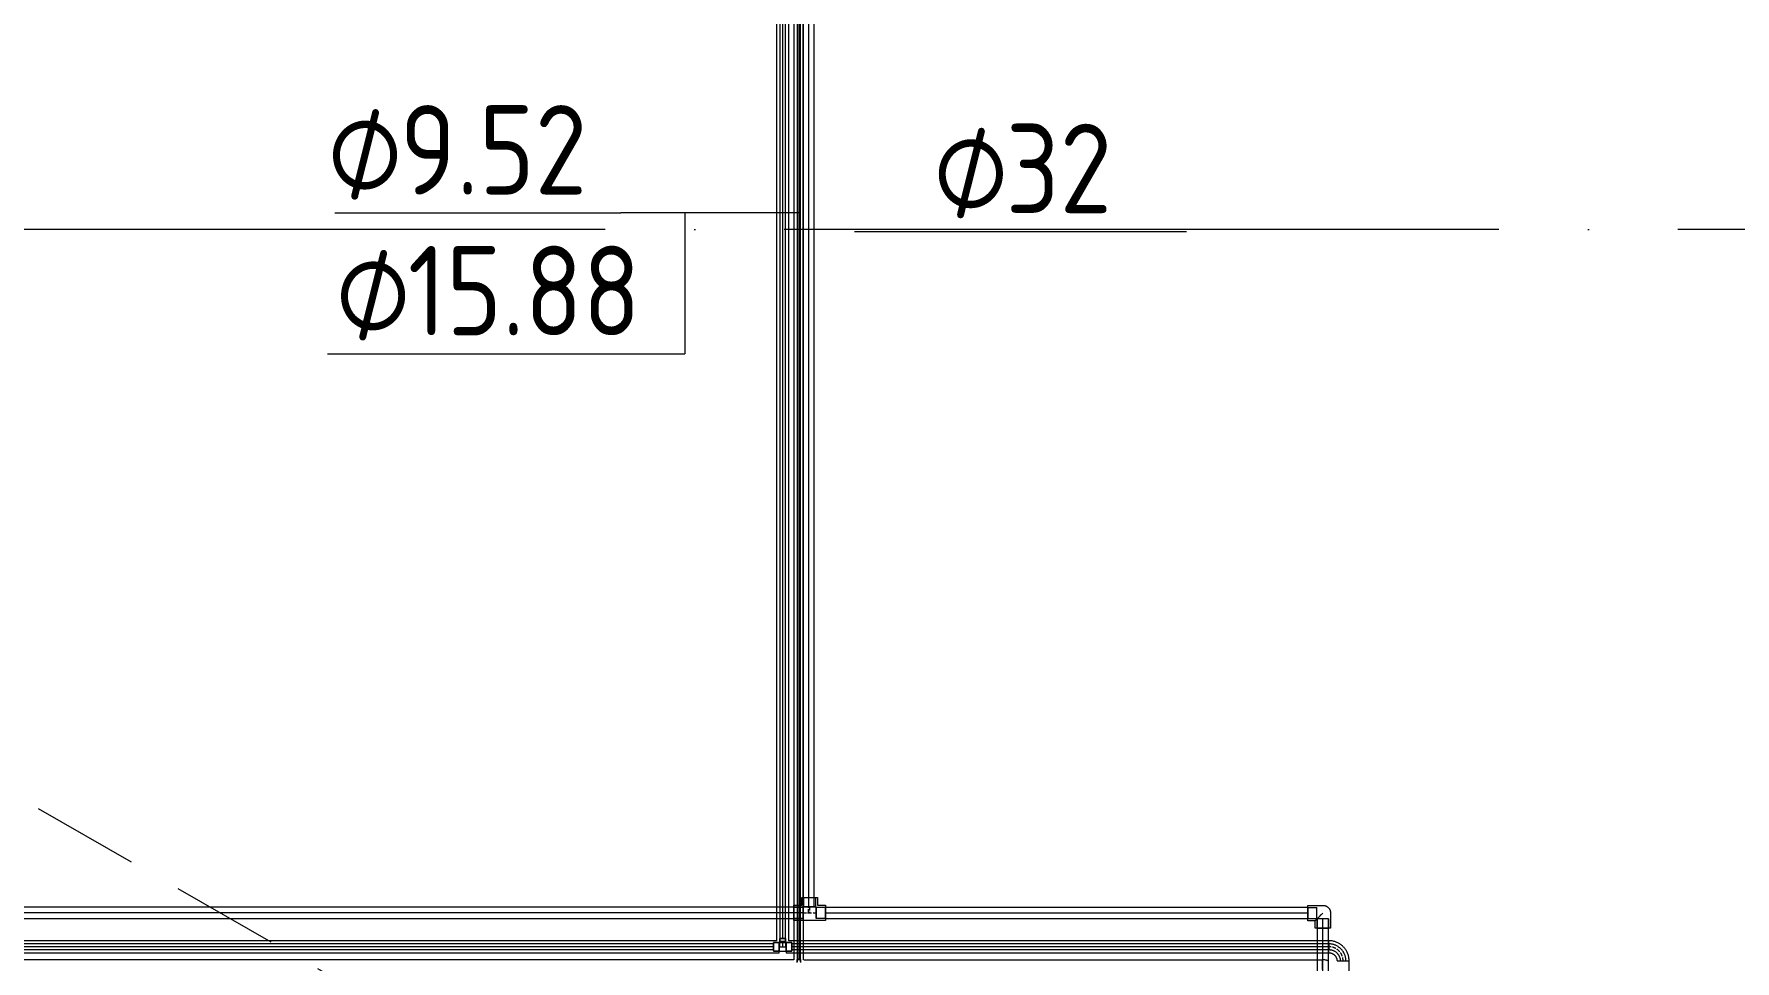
# Model space of a CAD drawing. Header units: millimetres. Extents: x -88595 to 880822, y -1054509 to -148035.
# Drawn here: x 434815 to 439573, y -243597 to -241005 of the extents above; entities that cross this region are included whole.
import ezdxf

# ---------------------------------------------------------------- set-up
doc = ezdxf.new("R2010")
doc.units = ezdxf.units.MM
for name, pattern in [('$7$ADSK_Осевая', [14, 10, -2, 0, -2]), ('$8$ADSK_Осевая', [14, 10, -2, 0, -2]), ('ADSK_Линия сетки', [25, 20, -2.5, 0, -2.5]), ('ADSK_Сверху', [4.5, 3, -1.5])]:
    doc.linetypes.add(name, pattern=pattern)
for name, color, linetype, lineweight in [('Изоляция', 7, 'Continuous', 18), ('Линии', 7, 'Continuous', 9), ('Марки', 7, 'Continuous', 20), ('Оборудование', 7, 'Continuous', 18), ('Оси', 7, 'Continuous', 9), ('Трубопровод', 7, 'Continuous', 18), ('Трубопроводы', 7, 'Continuous', 18)]:
    doc.layers.add(name, color=color, linetype=linetype, lineweight=lineweight)
doc.styles.add('$1$GOST Common_9', font='GOST_Common.ttf', dxfattribs={"width": 0.9, "height": 250})
doc.styles.add('$5$GOST Common', font='GOST_Common.ttf', dxfattribs={"width": 0.9, "height": 250})

# ---------------------------------------------------------------- blocks, each defined once
blk = doc.blocks.new('$0$ADSK_Полипропилен_Отвод - Универсальный-3258870-В_Координация_3 этаж ОВ3')
at = {"layer": 'Трубопроводы', "color": 24, "true_color": 0xa52900}
for p, q in [((-21.5, 21.5), (-42.5, 21.5)), ((-42.5, 21.5), (-42.5, -21.5)), ((-42.5, 21.5), (-42.5, -21.5)), ((-16.5, 16), (-42.5, 16)), ((-42.5, 0), (-42.5, 16)), ((-21.5, 42.5), (-21.5, 21.5)), ((21.5, 42.5), (-21.5, 42.5)), ((21.5, 42.5), (-21.5, 42.5)), ((-16.5, 16), (-16.5, 0)), ((-16.5, 0), (-16.5, -16)), ((-16, 42.5), (-16, 16.5)), ((-16, 42.5), (0, 42.5)), ((0, 16.5), (-16, 16.5)), ((0, 42.5), (16, 42.5)), ((16, 16.5), (0, 16.5)), ((16, 16.5), (16, 42.5)), ((21.5, 0), (21.5, 42.5)), ((-42.5, -16), (-42.5, 0)), ((-42.5, -16), (-16.5, -16)), ((-42.5, -21.5), (0, -21.5))]:
    blk.add_line(p, q, dxfattribs=at)
at = {"layer": 'Трубопроводы', "color": 24, "true_color": 0xa52900, "flags": 128}
blk.add_lwpolyline([(0, -21.5), (0.9, -21.5), (1.7, -21.4), (2.6, -21.3), (3.4, -21.2), (4.3, -21.1), (5.1, -20.9), (5.9, -20.7), (6.8, -20.4), (7.6, -20.1), (8.4, -19.8), (9.2, -19.5), (9.9, -19.1), (10.7, -18.7), (11.4, -18.2), (12.1, -17.7), (12.8, -17.2), (13.5, -16.7), (14.2, -16.2), (14.8, -15.6), (15.4, -15), (16, -14.4), (16.6, -13.7), (17.1, -13), (17.6, -12.3), (18.1, -11.6), (18.5, -10.9), (19, -10.1), (19.4, -9.4), (19.7, -8.6), (20, -7.8), (20.3, -7), (20.6, -6.2), (20.8, -5.3), (21, -4.5), (21.2, -3.7), (21.3, -2.8), (21.4, -1.9), (21.5, -1.1), (21.5, -0.2), (21.5, 0)], dxfattribs=at)
at = {"layer": 'Трубопроводы', "color": 24, "true_color": 0xa52900}
for points, knots in [([(0, 0), (-1.2, 1.2), (-3.6, 3.6), (-6.6, 6.6), (-8.9, 8.9), (-10.6, 10.6), (-12, 12), (-13.1, 13.1), (-13.9, 13.9), (-14.6, 14.6), (-15.4, 15.4), (-16.1, 16.1), (-16.8, 16.8), (-17.5, 17.5), (-18.1, 18.1), (-18.7, 18.7), (-19.2, 19.2), (-19.7, 19.7), (-20.3, 20.3), (-20.9, 20.9), (-21.4, 21.4), (-21.5, 21.5), (-21.5, 21.5)], [0, 0, 0, 0, 0.125, 0.25, 0.3125, 0.375, 0.4375, 0.46875, 0.5, 0.53125, 0.5625, 0.59375, 0.625, 0.65625, 0.6875, 0.71875, 0.75, 0.78125, 0.8125, 0.875, 0.9375, 1, 1, 1, 1]), ([(-21.5, 21.5), (-21.5, 21.5), (-21.4, 21.4), (-20.9, 20.9), (-20.3, 20.3), (-19.7, 19.7), (-19.2, 19.2), (-18.7, 18.7), (-18.1, 18.1), (-17.5, 17.5), (-16.8, 16.8), (-16.1, 16.1), (-15.4, 15.4), (-14.6, 14.6), (-13.9, 13.9), (-13.1, 13.1), (-12, 12), (-10.6, 10.6), (-8.9, 8.9), (-6.6, 6.6), (-3.6, 3.6), (-1.2, 1.2), (0, 0)], [0, 0, 0, 0, 0.0625, 0.125, 0.1875, 0.21875, 0.25, 0.28125, 0.3125, 0.34375, 0.375, 0.40625, 0.4375, 0.46875, 0.5, 0.53125, 0.5625, 0.625, 0.6875, 0.75, 0.875, 1, 1, 1, 1])]:
    blk.add_open_spline(points, degree=3, knots=knots, dxfattribs=at)
blk = doc.blocks.new('$0$ADSK_M_Трубы - Диаметр_8-160846-В_Координация_3 этаж ОВ3')
at = {"layer": 'Марки'}
blk.add_line((0, 0), (8, 0), dxfattribs=at)
blk = doc.blocks.new('$0$ADSK_M_Трубы - Диаметр_10-3265709-В_Координация_3 этаж ОВ3')
at = {"layer": 'Марки'}
blk.add_line((0, 0), (10, 0), dxfattribs=at)
blk = doc.blocks.new('$0$ADSK_МедьПайка_Отвод-гнутая труба - Отвод _гнутая труба_-V37-В_Координация_3 этаж ОВ3')
at = {"layer": 'Трубопроводы', "color": 134, "true_color": 0x00a6a6}
for p, q in [((-39.7, 7.9), (-39.7, -7.9)), ((-39.7, 7.9), (-39.7, -7.9)), ((7.9, 39.7), (-7.9, 39.7)), ((7.9, 39.7), (-7.9, 39.7))]:
    blk.add_line(p, q, dxfattribs=at)
at = {"layer": 'Трубопроводы', "color": 134, "true_color": 0x00a6a6, "flags": 128}
for points in [[(-39.7, -7.9), (-37.8, -7.9), (-35.9, -7.8), (-34, -7.6), (-32.1, -7.3), (-30.2, -7), (-28.4, -6.6), (-26.5, -6.1), (-24.7, -5.5), (-22.9, -4.9), (-21.1, -4.2), (-19.4, -3.4), (-17.7, -2.6), (-16, -1.6), (-14.4, -0.7), (-12.8, 0.4), (-11.2, 1.5), (-9.7, 2.7), (-8.3, 3.9), (-6.9, 5.2), (-5.5, 6.5), (-4.2, 7.9), (-3, 9.3), (-1.8, 10.8), (-0.7, 12.4), (0.4, 14), (1.4, 15.6), (2.3, 17.2), (3.2, 18.9), (4, 20.7), (4.7, 22.4), (5.4, 24.2), (5.9, 26), (6.4, 27.9), (6.9, 29.7), (7.2, 31.6), (7.5, 33.5), (7.7, 35.4), (7.9, 37.3), (7.9, 39.2), (7.9, 39.7)], [(-7.9, 39.7), (-8, 38.4), (-8, 37.2), (-8.2, 35.9), (-8.3, 34.6), (-8.6, 33.4), (-8.9, 32.2), (-9.2, 30.9), (-9.6, 29.7), (-10, 28.5), (-10.4, 27.3), (-11, 26.2), (-11.5, 25), (-12.1, 23.9), (-12.8, 22.8), (-13.5, 21.8), (-14.2, 20.7), (-15, 19.7), (-15.8, 18.8), (-16.7, 17.8), (-17.6, 16.9), (-18.5, 16.1), (-19.5, 15.2), (-20.5, 14.4), (-21.5, 13.7), (-22.5, 13), (-23.6, 12.3), (-24.7, 11.7), (-25.9, 11.1), (-27, 10.6), (-28.2, 10.1), (-29.4, 9.7), (-30.6, 9.3), (-31.8, 8.9), (-33.1, 8.6), (-34.3, 8.4), (-35.6, 8.2), (-36.8, 8.1), (-38.1, 8), (-39.4, 7.9), (-39.7, 7.9)]]:
    blk.add_lwpolyline(points, dxfattribs=at)
blk = doc.blocks.new('3 этаж')
at = {"layer": 'Линии', "linetype": 'ADSK_Сверху', "ltscale": 100}
blk.add_line((434203.9, 690398.9), (453848.9, 679173.9), dxfattribs=at)
at = {"layer": 'Оси', "linetype": 'ADSK_Линия сетки', "ltscale": 100}
blk.add_line((460793.9, 684873.9), (389071.6, 684873.9), dxfattribs=at)

msp = doc.modelspace()

# ---------------------------------------------------------------- linework, layer by layer
at = {"layer": 'Изоляция', "color": 190, "true_color": 0x8000ff}
for p, q in [((436940.2, -238750.9), (436940.2, -243593.4)), ((436967.7, -243593.4), (436967.7, -238750.9)), ((436940.2, -243593.4), (431677.5, -243593.4)), ((436968, -243593.4), (438419.6, -243593.4)), ((438419.6, -243620.9), (438419.6, -243593.4))]:
    msp.add_line(p, q, dxfattribs=at)
at = {"layer": 'Изоляция', "color": 134, "true_color": 0x00a6a6}
for p, q in [((436892, -238836.8), (436892, -243540.2)), ((436925.9, -243540.2), (436925.9, -238836.8)), ((436892, -243540.2), (432502.6, -243540.2)), ((438437.2, -243540.2), (436925.9, -243540.2)), ((438437.2, -243574.1), (438437.2, -243540.2)), ((432502.6, -243574.1), (436899, -243574.1)), ((436898.8, -243545.1), (436919.1, -243545.1)), ((436899, -243574.1), (436899, -243545.3)), ((436919, -243545.3), (436919, -243574.1)), ((438459.9, -243596.8), (438493.8, -243596.8)), ((438493.8, -245157.4), (438493.8, -243596.8))]:
    msp.add_line(p, q, dxfattribs=at)
at = {"layer": 'Изоляция', "color": 134, "true_color": 0x00a6a6, "flags": 128}
for points in [[(438493.8, -243596.8), (438493.7, -243594.6), (438493.6, -243592.3), (438493.4, -243590.1), (438493.1, -243587.8), (438492.7, -243585.6), (438492.2, -243583.4), (438491.6, -243581.2), (438490.9, -243579), (438490.2, -243576.9), (438489.3, -243574.8), (438488.4, -243572.7), (438487.4, -243570.7), (438486.3, -243568.7), (438485.1, -243566.8), (438483.9, -243564.9), (438482.6, -243563), (438481.2, -243561.2), (438479.7, -243559.5), (438478.2, -243557.8), (438476.6, -243556.2), (438475, -243554.7), (438473.2, -243553.2), (438471.5, -243551.8), (438469.6, -243550.4), (438467.8, -243549.2), (438465.8, -243548), (438463.8, -243546.9), (438461.8, -243545.9), (438459.8, -243544.9), (438457.7, -243544), (438455.5, -243543.3), (438453.4, -243542.6), (438451.2, -243542), (438449, -243541.5), (438446.8, -243541), (438444.5, -243540.7), (438442.3, -243540.4), (438440, -243540.3), (438437.8, -243540.2), (438437.2, -243540.2)], [(438437.2, -243574.1), (438438.1, -243574.1), (438439, -243574.2), (438439.9, -243574.2), (438440.8, -243574.4), (438441.7, -243574.5), (438442.6, -243574.7), (438443.4, -243575), (438444.3, -243575.2), (438445.2, -243575.5), (438446, -243575.9), (438446.8, -243576.2), (438447.7, -243576.7), (438448.5, -243577.1), (438449.2, -243577.6), (438450, -243578.1), (438450.7, -243578.6), (438451.5, -243579.1), (438452.2, -243579.7), (438452.8, -243580.3), (438453.5, -243581), (438454.1, -243581.6), (438454.7, -243582.3), (438455.3, -243583.1), (438455.8, -243583.8), (438456.3, -243584.5), (438456.8, -243585.3), (438457.2, -243586.1), (438457.6, -243586.9), (438458, -243587.8), (438458.4, -243588.6), (438458.7, -243589.4), (438459, -243590.3), (438459.2, -243591.2), (438459.4, -243592.1), (438459.6, -243593), (438459.7, -243593.9), (438459.8, -243594.8), (438459.9, -243595.7), (438459.9, -243596.6), (438459.9, -243596.8)]]:
    msp.add_lwpolyline(points, dxfattribs=at)
at = {"layer": 'Изоляция', "color": 190, "true_color": 0x8000ff, "flags": 128}
msp.add_lwpolyline([(438436, -243597.1), (438434.6, -243596.5), (438433.3, -243595.9), (438431.8, -243595.4), (438430.4, -243595), (438429, -243594.6), (438427.5, -243594.2), (438426, -243593.9), (438424.5, -243593.7), (438423, -243593.5), (438421.5, -243593.4), (438420, -243593.4), (438419.6, -243593.4)], dxfattribs=at)
at = {"layer": 'Марки'}
for p, q in [((436959.1, -241505.3), (436456.5, -241505.3)), ((436635.7, -241505.3), (436635.7, -241899.1)), ((437109.8, -241557.5), (437238.4, -241557.5))]:
    msp.add_line(p, q, dxfattribs=at)
at = {"layer": 'Трубопровод', "color": 24, "linetype": 'Continuous', "true_color": 0xa52900}
for p, q in [((436965.1, -238658.9), (436965.1, -243445.9)), ((436997.1, -243445.9), (436997.1, -238658.9)), ((436964.9, -243446.4), (432455.7, -243446.4)), ((436965.1, -243445.9), (436997.1, -243445.9)), ((436966.1, -243446.4), (436966.1, -243478.4)), ((437000.6, -243445.4), (436968.6, -243445.4)), ((437003.1, -243478.4), (437003.1, -243446.4)), ((437028.8, -243446.4), (437028.8, -243478.4)), ((432455.7, -243478.4), (436964.9, -243478.4)), ((438404.4, -243479.4), (438404.4, -245025.9)), ((438436.4, -245025.9), (438436.4, -243479.4))]:
    msp.add_line(p, q, dxfattribs=at)
at = {"layer": 'Трубопровод', "color": 24, "true_color": 0xa52900}
for p, q in [((436981.1, -238658.9), (436981.1, -243445.9)), ((436981.1, -238658.9), (436981.1, -243445.9)), ((436964.9, -243462.4), (432455.7, -243462.4)), ((436964.9, -243462.4), (432455.7, -243462.4)), ((438420.4, -245025.9), (438420.4, -243479.4)), ((438420.4, -245025.9), (438420.4, -243479.4))]:
    msp.add_line(p, q, dxfattribs=at)
at = {"layer": 'Трубопровод', "color": 190, "linetype": 'Continuous', "true_color": 0x8000ff}
for p, q in [((436949.2, -238750.9), (436949.2, -243593.1)), ((436958.7, -243593.1), (436958.7, -238750.9))]:
    msp.add_line(p, q, dxfattribs=at)
at = {"layer": 'Трубопровод', "color": 190, "true_color": 0x8000ff}
msp.add_line((436954, -238750.9), (436954, -243593.1), dxfattribs=at)
msp.add_line((436954, -238750.9), (436954, -243593.1), dxfattribs=at)
at = {"layer": 'Трубопровод', "color": 134, "linetype": 'Continuous', "true_color": 0x00a6a6}
for p, q in [((436901, -238836.8), (436901, -243534.1)), ((436916.9, -243534.1), (436916.9, -238836.8)), ((436883, -243549.2), (432512.6, -243549.2)), ((432512.6, -243565.1), (436883, -243565.1)), ((436919, -243574.1), (438437.2, -243574.1)), ((438437.2, -243549.2), (436935, -243549.2)), ((436935, -243565.1), (438437.2, -243565.1))]:
    msp.add_line(p, q, dxfattribs=at)
at = {"layer": 'Трубопровод', "color": 134, "true_color": 0x00a6a6}
for p, q in [((436909, -238836.8), (436909, -243534.1)), ((436909, -238836.8), (436909, -243534.1)), ((436883, -243557.1), (432512.6, -243557.1)), ((436883, -243557.1), (432512.6, -243557.1)), ((438437.2, -243557.1), (436935, -243557.1)), ((438437.2, -243557.1), (436935, -243557.1))]:
    msp.add_line(p, q, dxfattribs=at)
at = {"layer": 'Трубопроводы', "color": 24, "true_color": 0xa52900}
for p, q in [((436940.1, -243440.9), (436963.1, -243440.9)), ((436940.1, -243483.9), (436940.1, -243440.9)), ((436940.1, -243483.9), (436940.1, -243440.9)), ((436940.1, -243446.4), (436966.1, -243446.4)), ((436940.1, -243446.4), (436940.1, -243478.4)), ((436940.1, -243446.4), (436940.1, -243478.4)), ((436963.1, -243440.9), (436963.1, -243419.4)), ((436963.1, -243419.4), (437006.1, -243419.4)), ((436963.1, -243419.4), (437006.1, -243419.4)), ((436966.1, -243478.4), (436966.1, -243446.4)), ((436966.1, -243478.4), (436966.1, -243446.4)), ((436968.6, -243445.4), (436968.6, -243419.4)), ((436968.6, -243419.4), (436984.6, -243419.4)), ((436968.6, -243419.4), (436984.6, -243419.4)), ((436968.6, -243445.4), (436984.6, -243445.4)), ((436984.6, -243419.4), (437000.6, -243419.4)), ((436984.6, -243419.4), (437000.6, -243419.4)), ((436984.6, -243445.4), (437000.6, -243445.4)), ((437000.6, -243419.4), (437000.6, -243445.4)), ((437003.1, -243446.4), (437006.1, -243446.4)), ((437003.1, -243446.4), (437003.1, -243450.7)), ((437003.1, -243446.4), (437003.1, -243450.7)), ((437006.1, -243419.4), (437006.1, -243440.9)), ((437006.1, -243440.9), (437029.1, -243440.9)), ((437006.1, -243446.4), (437029.1, -243446.4)), ((437029.1, -243440.9), (437029.1, -243483.9)), ((437029.1, -243440.9), (437029.1, -243483.9)), ((437029.1, -243478.4), (437029.1, -243446.4)), ((437029.1, -243478.4), (437029.1, -243446.4)), ((438377.9, -243446.9), (437029.1, -243446.9)), ((436966.1, -243478.4), (436940.1, -243478.4)), ((436966.1, -243483.9), (436940.1, -243483.9)), ((437003.1, -243483.9), (436966.1, -243483.9)), ((437003.1, -243450.7), (437003.1, -243478.4)), ((437003.1, -243450.7), (437003.1, -243478.4)), ((437029.1, -243478.4), (437003.1, -243478.4)), ((437029.1, -243483.9), (437003.1, -243483.9)), ((438377.9, -243462.9), (437029.1, -243462.9)), ((438377.9, -243478.9), (437029.1, -243478.9))]:
    msp.add_line(p, q, dxfattribs=at)
at = {"layer": 'Трубопроводы', "color": 24, "linetype": '$7$ADSK_Осевая', "true_color": 0xa52900}
for p, q in [((436981.1, -243462.4), (436981.1, -243445.9)), ((436984.6, -243445.4), (436984.6, -243462.4)), ((436964.6, -243462.4), (436981.1, -243462.4)), ((436966.1, -243462.4), (437003.1, -243462.4))]:
    msp.add_line(p, q, dxfattribs=at)
at = {"layer": 'Трубопроводы', "color": 134, "true_color": 0x00a6a6}
for p, q in [((436900.1, -243534.1), (436900.1, -243545.1)), ((436917.8, -243534.1), (436900.1, -243534.1)), ((436917.8, -243534.1), (436900.1, -243534.1)), ((436901, -243534.1), (436901, -243542.1)), ((436901, -243534.1), (436916.9, -243534.1)), ((436901, -243534.1), (436916.9, -243534.1)), ((436916.9, -243542.1), (436901, -243542.1)), ((436916.9, -243542.1), (436901, -243542.1)), ((436916.9, -243542.1), (436916.9, -243534.1)), ((436917.8, -243545.1), (436917.8, -243534.1)), ((436896.5, -243544.9), (436883, -243544.9)), ((436883, -243544.9), (436883, -243569.4)), ((436883, -243544.9), (436883, -243569.4)), ((436896.5, -243546), (436883, -243546)), ((436883, -243568.2), (436883, -243546)), ((436883, -243568.2), (436883, -243546)), ((436883, -243568.2), (436896.5, -243568.2)), ((436883, -243569.4), (436896.5, -243569.4)), ((436899, -243544.9), (436896.5, -243544.9)), ((436899, -243546), (436896.5, -243546)), ((436896.5, -243568.2), (436899, -243568.2)), ((436896.5, -243569.4), (436899, -243569.4)), ((436899, -243569.4), (436899, -243544.9)), ((436899, -243569.4), (436899, -243544.9)), ((436919, -243544.9), (436899, -243544.9)), ((436899, -243544.9), (436899, -243569.4)), ((436899, -243544.9), (436899, -243569.4)), ((436899, -243546), (436899, -243568.2)), ((436899, -243546), (436899, -243568.2)), ((436899, -243569.4), (436919, -243569.4)), ((436900.1, -243545.1), (436900.1, -243557.1)), ((436917.8, -243545.1), (436900.1, -243545.1)), ((436917.8, -243545.1), (436900.1, -243545.1)), ((436900.1, -243545.1), (436917.8, -243545.1)), ((436900.1, -243545.1), (436917.8, -243545.1)), ((436900.1, -243557.1), (436917.8, -243557.1)), ((436900.1, -243557.1), (436917.8, -243557.1)), ((436917.8, -243557.1), (436917.8, -243545.1)), ((436921.5, -243544.9), (436919, -243544.9)), ((436919, -243544.9), (436919, -243569.4)), ((436919, -243544.9), (436919, -243569.4)), ((436919, -243569.4), (436919, -243544.9)), ((436919, -243569.4), (436919, -243544.9)), ((436921.5, -243546), (436919, -243546)), ((436919, -243568.2), (436919, -243546)), ((436919, -243568.2), (436919, -243546)), ((436919, -243568.2), (436921.5, -243568.2)), ((436919, -243569.4), (436921.5, -243569.4)), ((436935, -243544.9), (436921.5, -243544.9)), ((436935, -243546), (436921.5, -243546)), ((436921.5, -243568.2), (436935, -243568.2)), ((436921.5, -243569.4), (436935, -243569.4)), ((436935, -243569.4), (436935, -243544.9)), ((436935, -243569.4), (436935, -243544.9)), ((436935, -243546), (436935, -243568.2)), ((436935, -243546), (436935, -243568.2))]:
    msp.add_line(p, q, dxfattribs=at)
at = {"layer": 'Трубопроводы', "color": 134, "linetype": '$7$ADSK_Осевая', "true_color": 0x00a6a6}
for p, q in [((436899, -243557.1), (436919, -243557.1)), ((436909, -243545.1), (436909, -243557.1))]:
    msp.add_line(p, q, dxfattribs=at)
at = {"layer": 'Трубопроводы', "color": 190, "true_color": 0x8000ff}
for p, q in [((436948.4, -243593.1), (436948.4, -243601.1)), ((436959.5, -243593.1), (436948.4, -243593.1)), ((436959.5, -243593.1), (436948.4, -243593.1)), ((436949.2, -243593.1), (436949.2, -243599.6)), ((436949.2, -243593.1), (436958.7, -243593.1)), ((436949.2, -243593.1), (436958.7, -243593.1)), ((436958.7, -243599.6), (436958.7, -243593.1)), ((436959.5, -243601.1), (436959.5, -243593.1))]:
    msp.add_line(p, q, dxfattribs=at)
at = {"layer": 'Трубопроводы', "color": 134, "linetype": '$8$ADSK_Осевая', "true_color": 0x00a6a6}
msp.add_arc((438437.2, -243596.8), 39.7, 0, 90, dxfattribs=at)

# ---------------------------------------------------------------- block references
at = {"layer": 'Марки', "xscale": 99.99999999999993, "yscale": 99.99999999999993, "zscale": 99.99999999999993}
for name, p in [('$0$ADSK_M_Трубы - Диаметр_8-160846-В_Координация_3 этаж ОВ3', (435656.5, -241505.3)), ('$0$ADSK_M_Трубы - Диаметр_8-160846-В_Координация_3 этаж ОВ3', (437238.4, -241557.5)), ('$0$ADSK_M_Трубы - Диаметр_10-3265709-В_Координация_3 этаж ОВ3', (435635.7, -241899.1))]:
    msp.add_blockref(name, p, dxfattribs=at)
at = {"layer": 'Оборудование', "color": 5, "true_color": 0x0000ff}
msp.add_blockref('3 этаж', (-11880.6, -926425.8), dxfattribs=at)
at = {"layer": 'Трубопроводы', "color": 24, "true_color": 0xa52900, "xscale": -1, "rotation": 180}
msp.add_blockref('$0$ADSK_Полипропилен_Отвод - Универсальный-3258870-В_Координация_3 этаж ОВ3', (438420.4, -243462.9), dxfattribs=at)
at = {"layer": 'Трубопроводы', "color": 134, "true_color": 0x00a6a6, "rotation": 90}
msp.add_blockref('$0$ADSK_МедьПайка_Отвод-гнутая труба - Отвод _гнутая труба_-V37-В_Координация_3 этаж ОВ3', (438476.9, -243557.1), dxfattribs=at)

# ---------------------------------------------------------------- texts
at = {"layer": 'Марки', "lineweight": 9, "char_height": 250, "attachment_point": 1}
for s, insert, width, style in [('9.52', (435838.1, -241203.7), 663.797, '$5$GOST Common'), ('\\fGOST Common|b0|i0|c254|p34|;\\W.9;⌀', (435635.7, -241203.7), 245.316, '$1$GOST Common_9'), ('32', (437533, -241255.9), 389.62, '$5$GOST Common'), ('\\fGOST Common|b0|i0|c254|p34|;\\W.9;⌀', (437330.6, -241255.9), 245.316, '$1$GOST Common_9'), ('\\fGOST Common|b0|i0|c254|p34|;\\W.9;⌀', (435658.2, -241597.5), 245.316, '$1$GOST Common_9'), ('15.88', (435860.6, -241597.5), 800.886, '$5$GOST Common')]:
    msp.add_mtext(s, dxfattribs=dict(at, insert=insert, width=width, style=style))

doc.saveas('drawing.dxf')
